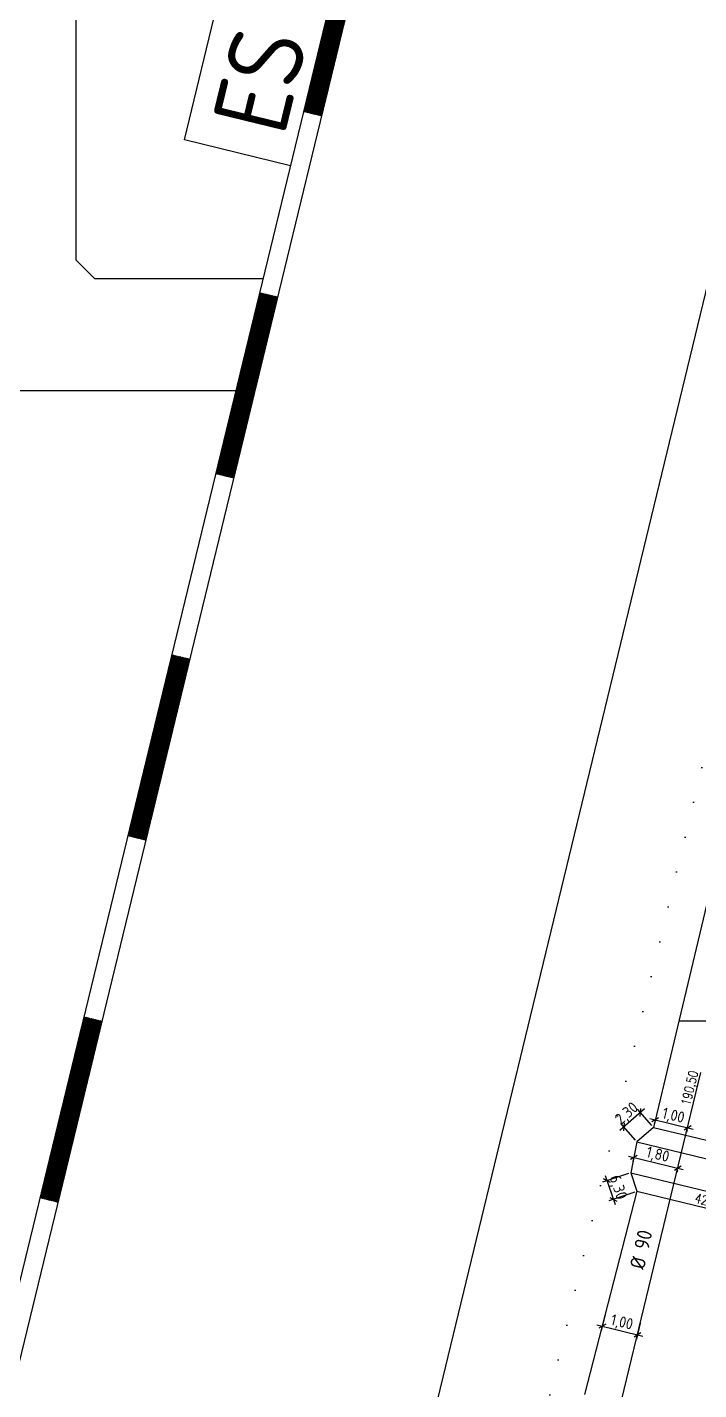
# Model space of a CAD drawing. Extents: x -48 to 13651, y -112 to 3468.
# Drawn here: x 2019.2 to 2199.4, y 859.2 to 1224.9 of the extents above; entities that cross this region are included whole.
import ezdxf
from ezdxf.enums import TextEntityAlignment as Align

# ---------------------------------------------------------------- set-up
doc = ezdxf.new("R2010")
doc.units = 0
doc.header["$LTSCALE"] = 6
doc.header["$MEASUREMENT"] = 0
doc.linetypes.add('DOT2', pattern=[3.175, 0, -3.175])
doc.layers.get('0').update_dxf_attribs({"linetype": 'CONTINUOUS'})
doc.layers.get('DEFPOINTS').update_dxf_attribs({"linetype": 'CONTINUOUS'})
for name, color, linetype in [('90', 11, 'CONTINUOUS'), ('Caño 110mm', 170, 'CONTINUOUS'), ('COTA', 2, 'CONTINUOUS'), ('MANZANAS', 7, 'CONTINUOUS'), ('PROGRESIVA', 60, 'CONTINUOUS'), ('RADIO', 4, 'DOT2'), ('TXTDIAMETRO', 7, 'CONTINUOUS')]:
    doc.layers.add(name, color=color, linetype=linetype)
doc.styles.add('ABADIMTCONDE', font='isocp.shx')
doc.styles.add('ROMANS', font='romans.shx', dxfattribs={"width": 0.8, "height": 2.5})
doc.dimstyles.new('COTA02', dxfattribs={"dimtxt": 3, "dimasz": 1.5, "dimexe": 1.25, "dimexo": 0.625, "dimgap": 0.3, "dimtad": 1, "dimtoh": 1, "dimdsep": 46, "dimlunit": 6, "dimtxsty": 'ABADIMTCONDE', "dimblk1": 'OBLIQUE', "dimblk2": 'OBLIQUE', "dimsah": 1, "dimcen": 2.5, "dimdle": 1.5, "dimclrd": 60, "dimclre": 60, "dimclrt": 256, "dimadec": 0, "dimazin": 0, "dimtfac": 1, "dimtix": 1, "dimtofl": 0, "dimtmove": 0, "dimatfit": 0, "dimldrblk": 'OBLIQUE', "dimfxl": 1, "dimtolj": 1, "dimtzin": 0, "dimarcsym": 0})

# ---------------------------------------------------------------- blocks, each defined once
blk = doc.blocks.new('_OBLIQUE')
at = {"color": 0, "linetype": 'ByBlock'}
blk.add_line((-0.5, -0.5), (0.5, 0.5), dxfattribs=at)
blk = doc.blocks.new('*D136')
at = {"layer": 'COTA', "color": 60, "lineweight": -2, "transparency": 16777216}
for p, q in [((2186.25, 931.98), (2197.88, 929.16)), ((2187.56, 931.02), (2187.41, 930.41)), ((2196.27, 928.91), (2196.12, 928.3))]:
    blk.add_line(p, q, dxfattribs=at)
at = {"layer": 'DEFPOINTS', "color": 0, "transparency": 16777216}
for p in [(2187.7, 931.62), (2196.42, 929.51), (2196.42, 929.51)]:
    blk.add_point(p, dxfattribs=at)
at = {"layer": 'COTA', "color": 60, "lineweight": -2, "transparency": 16777216, "xscale": 1.5, "yscale": 1.5, "zscale": 1.5}
for p, rotation in [((2187.7, 931.62), 166.3999999999997), ((2196.42, 929.51), 346.3999999999997)]:
    blk.add_blockref('_OBLIQUE', p, dxfattribs=dict(at, rotation=rotation))
at = {"layer": 'COTA', "transparency": 16777216, "insert": (2192.54, 932.54), "char_height": 3, "attachment_point": 5, "rotation": 346.4, "style": 'ABADIMTCONDE'}
blk.add_mtext('\\A1;1,00', dxfattribs=at)
blk = doc.blocks.new('*D137')
at = {"layer": 'COTA', "color": 60, "lineweight": -2, "transparency": 16777216}
for p, q in [((2184.88, 934.58), (2178.19, 928.73)), ((2186.84, 930.06), (2182.93, 934.53)), ((2182.4, 926.19), (2178.5, 930.66))]:
    blk.add_line(p, q, dxfattribs=at)
at = {"layer": 'DEFPOINTS', "color": 0, "transparency": 16777216}
for p in [(2179.32, 929.72), (2187.25, 929.59), (2182.81, 925.72)]:
    blk.add_point(p, dxfattribs=at)
at = {"layer": 'COTA', "color": 60, "lineweight": -2, "transparency": 16777216, "xscale": 1.5, "yscale": 1.5, "zscale": 1.5}
for p, rotation in [((2183.75, 933.59), 41.14125610188447), ((2179.32, 929.72), 221.1412561018845)]:
    blk.add_blockref('_OBLIQUE', p, dxfattribs=dict(at, rotation=rotation))
at = {"layer": 'COTA', "transparency": 16777216, "insert": (2180.2, 933.18), "char_height": 3, "attachment_point": 5, "rotation": 41.1413, "style": 'ABADIMTCONDE'}
blk.add_mtext('\\A1;2,30', dxfattribs=at)
blk = doc.blocks.new('*D138')
at = {"layer": 'COTA', "color": 60, "lineweight": -2, "transparency": 16777216}
for p, q in [((2180.52, 921.9), (2195.26, 918.33)), ((2181.84, 920.96), (2181.68, 920.33)), ((2193.66, 918.1), (2193.5, 917.47))]:
    blk.add_line(p, q, dxfattribs=at)
at = {"layer": 'DEFPOINTS', "color": 0, "transparency": 16777216}
for p in [(2181.98, 921.57), (2193.8, 918.71), (2193.8, 918.68)]:
    blk.add_point(p, dxfattribs=at)
at = {"layer": 'COTA', "color": 60, "lineweight": -2, "transparency": 16777216, "xscale": 1.5, "yscale": 1.5, "zscale": 1.5}
for p, rotation in [((2181.98, 921.54), 166.4000000000001), ((2193.8, 918.68), 346.4000000000001)]:
    blk.add_blockref('_OBLIQUE', p, dxfattribs=dict(at, rotation=rotation))
at = {"layer": 'COTA', "transparency": 16777216, "insert": (2188.36, 922.08), "char_height": 3, "attachment_point": 5, "rotation": 346.4, "style": 'ABADIMTCONDE'}
blk.add_mtext('\\A1;1,80', dxfattribs=at)
blk = doc.blocks.new('*D139')
at = {"layer": 'COTA', "color": 60, "lineweight": -2, "transparency": 16777216}
for p, q in [((2180.56, 917.22), (2173.61, 914.9)), ((2174.32, 916.72), (2176.93, 908.89)), ((2182.22, 912.24), (2175.27, 909.92))]:
    blk.add_line(p, q, dxfattribs=at)
at = {"layer": 'DEFPOINTS', "color": 0, "transparency": 16777216}
for p in [(2181.15, 917.42), (2182.81, 912.44), (2176.46, 910.31)]:
    blk.add_point(p, dxfattribs=at)
at = {"layer": 'COTA', "color": 60, "lineweight": -2, "transparency": 16777216, "xscale": 1.5, "yscale": 1.5, "zscale": 1.5}
for p, rotation in [((2174.8, 915.29), 108.4620000882163), ((2176.46, 910.31), 288.4620000882163)]:
    blk.add_blockref('_OBLIQUE', p, dxfattribs=dict(at, rotation=rotation))
at = {"layer": 'COTA', "transparency": 16777216, "insert": (2177.55, 913.45), "char_height": 3, "attachment_point": 5, "rotation": 288.462, "style": 'ABADIMTCONDE'}
blk.add_mtext('\\A1;6,30', dxfattribs=at)
blk = doc.blocks.new('*D140')
at = {"layer": 'COTA', "color": 60, "lineweight": -2, "transparency": 16777216}
for p, q in [((2174.26, 879.31), (2173.22, 875.03)), ((2172.06, 876.59), (2184.43, 873.6)), ((2183.72, 877.02), (2182.68, 872.74))]:
    blk.add_line(p, q, dxfattribs=at)
at = {"layer": 'DEFPOINTS', "color": 0, "transparency": 16777216}
for p in [(2174.41, 879.92), (2183.87, 877.63), (2182.98, 873.95)]:
    blk.add_point(p, dxfattribs=at)
at = {"layer": 'COTA', "color": 60, "lineweight": -2, "transparency": 16777216, "xscale": 1.5, "yscale": 1.5, "zscale": 1.5}
for p, rotation in [((2173.52, 876.24), 166.3999999999986), ((2182.98, 873.95), 346.3999999999985)]:
    blk.add_blockref('_OBLIQUE', p, dxfattribs=dict(at, rotation=rotation))
at = {"layer": 'COTA', "transparency": 16777216, "insert": (2178.72, 877.06), "char_height": 3, "attachment_point": 5, "rotation": 346.4, "style": 'ABADIMTCONDE'}
blk.add_mtext('\\A1;1,00', dxfattribs=at)
blk = doc.blocks.new('Ø90')
at = {"layer": 'TXTDIAMETRO', "color": 7, "ltscale": 0.1, "style": 'ABADIMTCONDE'}
blk.add_text('Ø 90', height=4, dxfattribs=at).set_placement((0, 0), align=Align.MIDDLE)

msp = doc.modelspace()

# ---------------------------------------------------------------- hatches: boundary and pattern name
at = {"layer": 'MANZANAS', "ltscale": 0.1}
h = msp.add_hatch(dxfattribs=at)
h.set_pattern_fill('ANSI37', color=256, style=0)
h.paths.add_polyline_path([(2110.034, 1249.625), (2105.175, 1250.804), (2093.387, 1202.213), (2098.246, 1201.034)])
h.paths.add_polyline_path([(2086.457, 1152.444), (2081.598, 1153.623), (2069.81, 1105.032), (2074.669, 1103.853)])
h = msp.add_hatch(dxfattribs=at)
h.set_pattern_fill('ANSI37', color=256, style=0)
h.paths.add_polyline_path([(2062.881, 1055.263), (2058.022, 1056.442), (2046.234, 1007.851), (2051.093, 1006.672)])
h.paths.add_polyline_path([(2039.304, 958.082), (2034.445, 959.261), (2022.657, 910.67), (2027.516, 909.491)])

# ---------------------------------------------------------------- linework, layer by layer
at = {"layer": '90', "ltscale": 0.1}
for p, q in [((2220.1, 1067.642), (2187.248, 929.59)), ((2187.248, 929.59), (2182.814, 925.716)), ((2182.814, 925.716), (2181.151, 917.416)), ((2181.151, 917.416), (2182.814, 912.436)), ((2182.814, 912.436), (2168.713, 857.909))]:
    msp.add_line(p, q, dxfattribs=at)
at = {"layer": 'Caño 110mm', "ltscale": 0.1}
msp.add_line((2194.047, 958.162), (2301.047, 958.162), dxfattribs=at)
at = {"layer": 'MANZANAS', "ltscale": 0.1}
for p, q in [((1783.46, -75.287), (2599.685, 3289.145)), ((2089.867, 1187.705), (2061.359, 1194.621))]:
    msp.add_line(p, q, dxfattribs=at)
at = {"layer": 'MANZANAS'}
for p, q in [((1788.605, -75.287), (2604.83, 3289.145)), ((1982.858, 250.894), (2244.958, 1334.286)), ((2032.234, 1334.145), (2032.234, 1162.4)), ((2061.359, 1194.621), (2091.494, 1318.835)), ((2037.234, 1157.4), (2032.234, 1162.4)), ((2037.234, 1157.4), (2082.515, 1157.4)), ((1977.336, 1127.4), (2075.237, 1127.4)), ((2173.388, 834.318), (2199.992, 944.286))]:
    msp.add_line(p, q, dxfattribs=at)
at = {"layer": 'PROGRESIVA'}
for p, q in [((2187.248, 929.59), (2210.976, 923.849)), ((2182.814, 925.716), (2220.129, 916.689)), ((2181.151, 917.416), (2208.526, 910.793)), ((2182.814, 912.436), (2207.759, 906.401))]:
    msp.add_line(p, q, dxfattribs=at)
at = {"layer": 'RADIO', "color": 4, "ltscale": 0.5}
msp.add_line((2268.288, 1306.827), (2008.875, 236.751), dxfattribs=at)

# ---------------------------------------------------------------- block references
at = {"layer": 'COTA', "rotation": 77.29124438933651}
msp.add_blockref('Ø90', (2183.918, 896.836), dxfattribs=at)

# ---------------------------------------------------------------- texts
at = {"layer": 'MANZANAS', "color": 14, "ltscale": 0.1, "style": 'ABADIMTCONDE'}
msp.add_text('ESTACION', height=20, rotation=76.30246, dxfattribs=at).set_placement((2088.188, 1195.216))
at = {"layer": 'PROGRESIVA', "style": 'ROMANS', "width": 0.8}
msp.add_text('190,50', height=2.5, rotation=76.4, dxfattribs=at).set_placement((2199.992, 944.286), align=Align.BOTTOM_RIGHT)
msp.add_text('42,20', height=2.5, rotation=346.4, dxfattribs=at).set_placement((2197.987, 908.736), align=Align.BOTTOM_LEFT)

# ---------------------------------------------------------------- dimensions: what is measured, and where the dimension line sits
at = {"layer": 'COTA'}
for base, p1, p2, angle, text, picture, middle in [((2179.319, 929.717), (2187.248, 929.59), (2182.814, 925.716), 221.14126, '2,30', '*D137', (2181.536, 931.654)), ((2176.458, 910.314), (2181.151, 917.416), (2182.814, 912.436), 288.462, '6,30', '*D139', (2175.627, 912.804))]:
    dim = msp.add_linear_dim(base=base, p1=p1, p2=p2, angle=angle, text=text, dimstyle='COTA02', dxfattribs=at)
    dim.commit()
    dim.dimension.update_dxf_attribs({"geometry": picture, "text_midpoint": middle, "dimtype": 161})
for p1, p2, distance, text, picture, middle in [((2187.704, 931.623), (2196.418, 929.514), 0, '1,00', '*D136', (2192.537, 932.537)), ((2181.983, 921.566), (2193.804, 918.706), -0.022, '1,80', '*D138', (2188.364, 922.083)), ((2174.405, 879.92), (2183.866, 877.631), -3.785, '1,00', '*D140', (2178.722, 877.065))]:
    dim = msp.add_aligned_dim(p1=p1, p2=p2, distance=distance, text=text, dimstyle='COTA02', dxfattribs=at)
    dim.commit()
    dim.dimension.update_dxf_attribs({"geometry": picture, "text_midpoint": middle})

doc.saveas('drawing.dxf')
